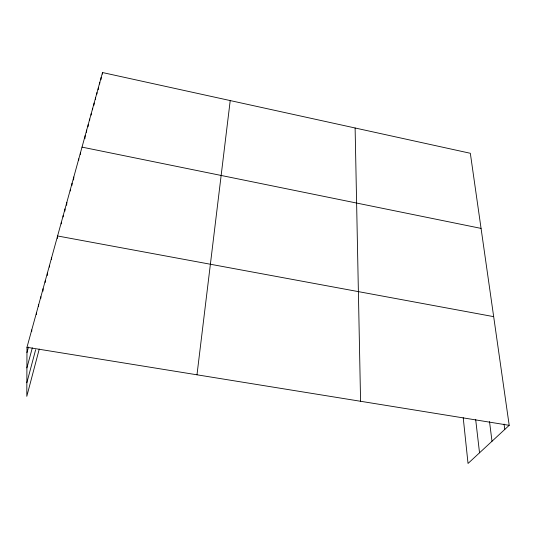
<?xml version="1.0" encoding="UTF-8"?>
<svg xmlns="http://www.w3.org/2000/svg" width="536" height="536" viewBox="0 0 536 536"><rect width="100%" height="100%" fill="white"/><g stroke="black" fill="none" stroke-linecap="round" stroke-linejoin="round"><path stroke-width="0.8" d="M463.211 417.685L468.035 463.452L509.2 425.329L470.333 153.283L102.523 72.548L26.981 347.288L26.8 396.318L39.262 349.05M31.738 331.456L31.758 329.915M36.361 314.632L36.388 313.071M38.612 306.411L38.652 304.837M40.837 298.311L40.883 296.73M43.007 291.135L43.081 288.737M45.192 282.472L45.245 280.871M47.289 275.538L47.376 273.112M49.413 267.096L49.48 265.467M51.476 259.565L51.55 257.937M57.459 238.453L57.587 235.974L493.669 316.649M61.265 223.921L61.359 222.252M63.121 216.993L63.208 215.526M64.903 211.097L65.03 208.893M66.652 205.295L66.833 202.347M70.263 190.997L70.363 189.516M71.938 185.449L72.092 183.218M73.593 179.989L73.801 177.007M78.678 160.344L78.792 158.844M80.299 154.448L80.413 152.948M84.916 138.697L85.164 135.675M86.517 132.332L86.705 130.06M88.038 126.791L88.232 124.513M89.613 120.553L89.74 119.032M91.093 115.139L91.227 113.619M92.567 109.793L92.701 108.272M93.947 105.27L94.155 102.986M95.448 99.287L95.589 97.766M96.869 94.128L97.009 92.601M98.195 89.793L98.41 87.502M99.649 83.984L99.796 82.457M100.949 79.77L101.163 77.479M102.369 74.082L102.523 72.548M196.987 374.798L230.219 100.58M26.854 382.724L35.644 349.74M26.907 367.877L32.314 347.844M26.961 352.588L28.475 347.047M26.981 347.288L509.2 425.329M82.021 147.119L481.06 228.396M504.041 424.056L504.785 429.416M489.509 421.577L492.001 441.255M475.653 419.346L479.526 452.813M355.113 127.997L360.574 401.276"/></g></svg>
